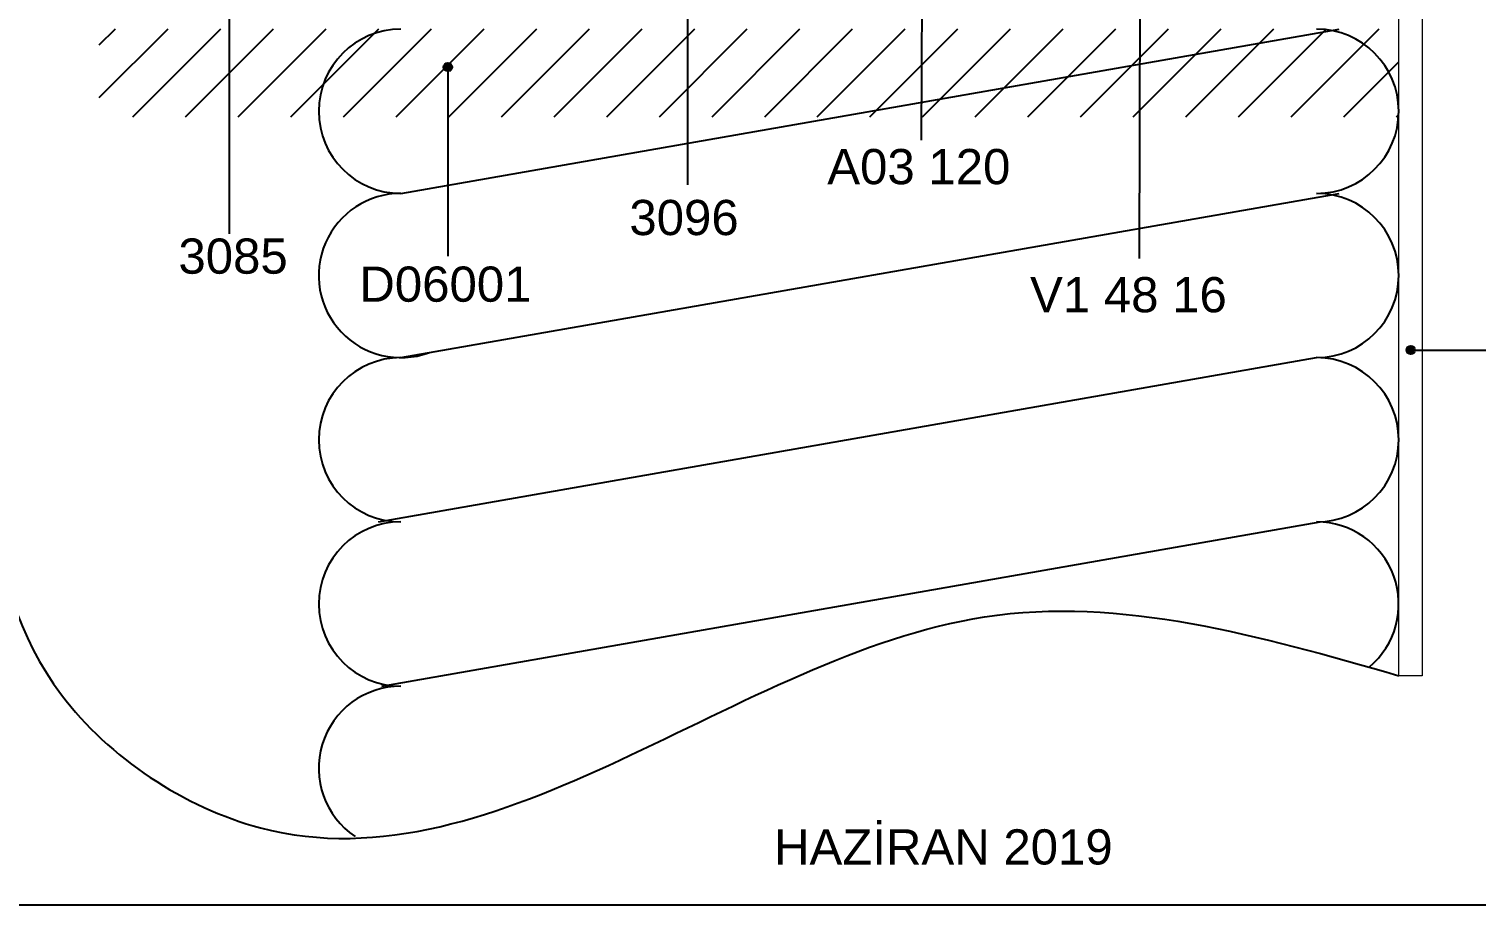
# Model space of a CAD drawing. Header units: millimetres. Extents: x -624 to 1947, y 11274 to 11571.
# Drawn here: x -136 to -12.6, y 11274.3 to 11349 of the extents above; entities that cross this region are included whole.
import ezdxf

# ---------------------------------------------------------------- set-up
doc = ezdxf.new("R2010")
doc.units = ezdxf.units.MM
for name, color, linetype in [('6', 11, 'Continuous'), ('Antet', 7, 'Continuous'), ('nokta', 140, 'Continuous'), ('yazı_numara_k', 11, 'Continuous')]:
    doc.layers.add(name, color=color, linetype=linetype)
doc.layers.add('ZK U. 07 Norton Bant', color=250, linetype='Continuous', lineweight=15)
doc.styles.get("Standard").update_dxf_attribs({"font": 'arial.ttf'})

msp = doc.modelspace()

# ---------------------------------------------------------------- hatches: boundary and pattern name
h = msp.add_hatch()
h.set_pattern_fill('ANSI31', color=256)
h.set_pattern_definition([(45, (501.4025, -1257.8614), (-2.245064, 2.245064), [])])
h.paths.add_polyline_path([(-19.236, 11348.989), (-130.02, 11348.989), (-130.02, 11341.487), (-19.236, 11341.487)])
at = {"layer": 'Antet'}
h = msp.add_hatch(dxfattribs=at)
h.set_pattern_fill('LINE', color=0, scale=0.5, angle=45, style=0)
h.set_pattern_definition([(45, (926.05859, 11309.898045), (-0.044194174, 0.044194174), [])])
edge = h.paths.add_edge_path()
edge.add_arc((-100.298, 11345.727), 0.362, 0, 360)
h = msp.add_hatch(dxfattribs=at)
h.set_pattern_fill('LINE', color=0, scale=0.5, angle=45, style=0)
h.set_pattern_definition([(45, (1008.15781, 11285.78242), (-0.044194174, 0.044194174), [])])
edge = h.paths.add_edge_path()
edge.add_arc((-18.198, 11321.611), 0.362, 0, 360)

# ---------------------------------------------------------------- linework, layer by layer
at = {"color": 0}
msp.add_line((-18.198, 11321.611), (-11.179, 11321.611), dxfattribs=at)
at = {"color": 140}
msp.add_spline([(-139.249, 11328.989), (-133.246, 11292.222), (-116.282, 11280.888), (-54.541, 11298.862), (-19.22, 11293.852)], degree=3, dxfattribs=at)
at = {"layer": '6'}
for p, q in [((-104.309, 11334.96), (-24.309, 11348.96)), ((-104.309, 11320.96), (-24.309, 11334.96)), ((-106.22, 11306.96), (-26.22, 11320.96)), ((-105.915, 11292.953), (-25.915, 11306.953))]:
    msp.add_line(p, q, dxfattribs=at)
for centre, start, end in [((-104.309, 11341.96), 90, 270), ((-26.22, 11341.96), 270, 90), ((-104.309, 11327.96), 90, 289.85249), ((-26.22, 11327.96), 270, 90), ((-104.309, 11313.96), 90, 270), ((-26.22, 11313.96), 270, 90), ((-104.309, 11299.96), 90, 270), ((-26.22, 11299.96), 309.83523, 90), ((-104.309, 11285.96), 90, 236.13223)]:
    msp.add_arc(centre, 7, start, end, dxfattribs=at)
at = {"layer": 'Antet', "color": 140}
msp.add_lwpolyline([(93.45, 11274.303), (-203.55, 11274.303), (-203.55, 11484.303), (93.45, 11484.303)], close=True, dxfattribs=at)
at = {"layer": 'Antet', "color": 0}
for centre in [(-100.298, 11345.727), (-18.198, 11321.611)]:
    msp.add_circle(centre, 0.362, dxfattribs=at)
at = {"layer": 'nokta'}
for p, q in [((-59.828, 11367.094), (-59.928, 11339.496)), ((-118.94, 11361.612), (-118.94, 11331.519)), ((-79.867, 11357.627), (-79.867, 11335.687)), ((-41.262, 11357.02), (-41.362, 11329.422)), ((-100.298, 11345.727), (-100.298, 11329.614))]:
    msp.add_line(p, q, dxfattribs=at)
at = {"layer": 'ZK U. 07 Norton Bant', "color": 1}
msp.add_lwpolyline([(-19.22, 11371.646), (-17.22, 11371.646), (-17.22, 11293.852), (-19.22, 11293.852)], close=True, dxfattribs=at)

# ---------------------------------------------------------------- texts
at = {"layer": 'Antet', "char_height": 3, "attachment_point": 1}
for s, insert, width in [('A0{\\fArial|b0|i0|c162|p34;3} 120', (-67.944, 11338.743), 19.40088), ('{\\fArial|b0|i0|c162|p34;3096}', (-84.822, 11334.404), 12.22187), ('{\\fArial|b0|i0|c162|p34;3085}', (-123.275, 11331.115), 12.22187), ('{\\fArial|b0|i0|c162|p34;D06001}', (-107.845, 11328.726), 12.22187), ('{V1 48 16}', (-50.654, 11327.826), 32.13086)]:
    msp.add_mtext(s, dxfattribs=dict(at, insert=insert, width=width))
at = {"layer": 'yazı_numara_k', "insert": (43.955, 11280.758), "char_height": 3, "width": 204.00546, "attachment_point": 3}
msp.add_mtext('{\\pxqc;HAZİRAN 2019}', dxfattribs=at)

doc.saveas('drawing.dxf')
